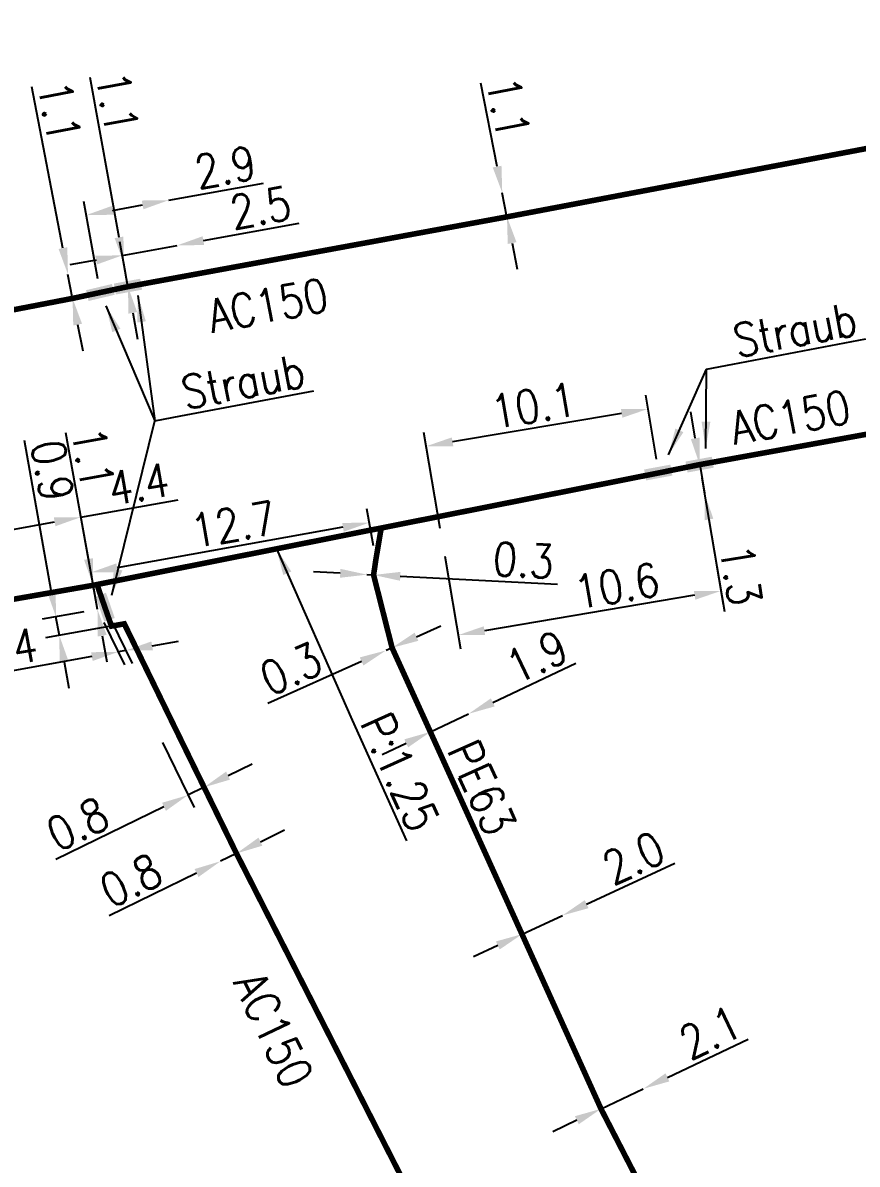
# Model space of a CAD drawing. Header units: millimetres. Extents: x 150998 to 151977, y 126997 to 128005.
# Drawn here: x 151090 to 151127.5, y 127771.7 to 127823 of the extents above; entities that cross this region are included whole.
import ezdxf
from ezdxf.enums import TextEntityAlignment as Align

# ---------------------------------------------------------------- set-up
doc = ezdxf.new("R2010")
doc.units = ezdxf.units.MM
doc.header["$PDMODE"] = 34
doc.linetypes.add('L_100_AP', pattern=[14, 10, -1.5, 1, -1.5])
doc.linetypes.add('L_100_PE', pattern=[14, 10, -1.5, 1, -1.5])
doc.layers.get('0').update_dxf_attribs({"linetype": 'CONTINUOUS'})
doc.layers.get('DEFPOINTS').update_dxf_attribs({"linetype": 'CONTINUOUS'})
doc.layers.add('L_140', color=3, linetype='CONTINUOUS')
doc.layers.add('L_340', color=7, linetype='CONTINUOUS')
doc.styles.get("Standard").update_dxf_attribs({"font": 'romans.shx', "width": 0.85})
doc.dimstyles.get("Standard").update_dxf_attribs({"dimtxt": 1.5, "dimasz": 1.2, "dimexe": 0.625, "dimexo": 0.625, "dimgap": 0.25, "dimtad": 1, "dimdec": 1, "dimzin": 0, "dimdsep": 46, "dimtxsty": 'Standard', "dimcen": -0.5, "dimadec": 0, "dimazin": 0, "dimtfac": 1, "dimtdec": 1, "dimtmove": 0, "dimatfit": 3, "dimfxl": 0, "dimtolj": 1, "dimtzin": 0, "dimarcsym": 0})

# ---------------------------------------------------------------- blocks, each defined once
blk = doc.blocks.new('*D64')
at = {"layer": 'DEFPOINTS', "color": 0, "linetype": 'Continuous', "transparency": 16777216}
for p in [(151110.064, 127791.921), (151110.064, 127791.921), (151108.347, 127791.108)]:
    blk.add_point(p, dxfattribs=at)
at = {"layer": 'L_140', "color": 0, "linetype": 'Continuous', "lineweight": -2, "transparency": 16777216}
for p, q in [((151111.148, 127792.435), (151114.88, 127794.201)), ((151108.347, 127791.108), (151110.064, 127791.921)), ((151107.262, 127790.594), (151106.177, 127790.081))]:
    blk.add_line(p, q, dxfattribs=at)
at = {"layer": 'L_140', "color": 0, "linetype": 'Continuous', "transparency": 16777216}
for points in [[(151111.063, 127792.615), (151111.234, 127792.254), (151110.064, 127791.921)], [(151107.176, 127790.775), (151107.348, 127790.414), (151108.347, 127791.108)]]:
    blk.add_solid(points, dxfattribs=at)
at = {"layer": 'L_140', "color": 0, "linetype": 'Continuous', "transparency": 16777216, "insert": (151113.128, 127794.479), "char_height": 1.5, "attachment_point": 5, "rotation": 25.3376}
blk.add_mtext('\\A1;1.9', dxfattribs=at)
blk = doc.blocks.new('*D65')
at = {"layer": 'DEFPOINTS', "color": 0, "linetype": 'Continuous', "transparency": 16777216}
for p in [(151114.276, 127782.862), (151114.276, 127782.862), (151112.462, 127782.019)]:
    blk.add_point(p, dxfattribs=at)
at = {"layer": 'L_140', "color": 0, "linetype": 'Continuous', "lineweight": -2, "transparency": 16777216}
for p, q in [((151115.364, 127783.368), (151119.328, 127785.211)), ((151112.462, 127782.019), (151114.276, 127782.862)), ((151111.374, 127781.513), (151110.286, 127781.007))]:
    blk.add_line(p, q, dxfattribs=at)
at = {"layer": 'L_140', "color": 0, "linetype": 'Continuous', "transparency": 16777216}
for points in [[(151115.28, 127783.549), (151115.448, 127783.187), (151114.276, 127782.862)], [(151111.29, 127781.694), (151111.459, 127781.331), (151112.462, 127782.019)]]:
    blk.add_solid(points, dxfattribs=at)
at = {"layer": 'L_140', "color": 0, "linetype": 'Continuous', "transparency": 16777216, "insert": (151117.469, 127785.449), "char_height": 1.5, "attachment_point": 5, "rotation": 24.937}
blk.add_mtext('\\A1;2.0', dxfattribs=at)
blk = doc.blocks.new('*D66')
at = {"layer": 'DEFPOINTS', "color": 0, "linetype": 'Continuous', "transparency": 16777216}
for p in [(151117.907, 127775.071), (151117.907, 127775.071), (151116.009, 127774.172)]:
    blk.add_point(p, dxfattribs=at)
at = {"layer": 'L_140', "color": 0, "linetype": 'Continuous', "lineweight": -2, "transparency": 16777216}
for p, q in [((151118.991, 127775.585), (151122.613, 127777.3)), ((151116.009, 127774.172), (151117.907, 127775.071)), ((151114.924, 127773.659), (151113.839, 127773.145))]:
    blk.add_line(p, q, dxfattribs=at)
at = {"layer": 'L_140', "color": 0, "linetype": 'Continuous', "transparency": 16777216}
for points in [[(151118.905, 127775.766), (151119.077, 127775.404), (151117.907, 127775.071)], [(151114.838, 127773.84), (151115.01, 127773.478), (151116.009, 127774.172)]]:
    blk.add_solid(points, dxfattribs=at)
at = {"layer": 'L_140', "color": 0, "linetype": 'Continuous', "transparency": 16777216, "insert": (151120.916, 127777.603), "char_height": 1.5, "attachment_point": 5, "rotation": 25.3401}
blk.add_mtext('\\A1;2.1', dxfattribs=at)
blk = doc.blocks.new('*D70')
at = {"layer": 'DEFPOINTS', "color": 0, "linetype": 'Continuous', "transparency": 16777216}
for p in [(151105.9, 127798.852), (151093.102, 127798.273), (151093.399, 127796.613)]:
    blk.add_point(p, dxfattribs=at)
at = {"layer": 'L_140', "color": 0, "linetype": 'Continuous', "lineweight": -2, "transparency": 16777216}
for p, q in [((151105.79, 127799.468), (151105.493, 127801.128)), ((151104.422, 127800.301), (151094.283, 127798.485)), ((151093.289, 127797.228), (151092.992, 127798.889))]:
    blk.add_line(p, q, dxfattribs=at)
at = {"layer": 'L_140', "color": 0, "linetype": 'Continuous', "transparency": 16777216}
for points in [[(151104.387, 127800.498), (151104.457, 127800.104), (151105.603, 127800.513)], [(151094.248, 127798.682), (151094.318, 127798.288), (151093.102, 127798.273)]]:
    blk.add_solid(points, dxfattribs=at)
at = {"layer": 'L_140', "color": 0, "linetype": 'Continuous', "transparency": 16777216, "insert": (151099.503, 127800.436), "char_height": 1.5, "attachment_point": 5, "rotation": 10.1568}
blk.add_mtext('\\A1;12.7', dxfattribs=at)
blk = doc.blocks.new('*D124')
at = {"layer": 'DEFPOINTS', "color": 0, "linetype": 'Continuous', "transparency": 16777216}
for p in [(151092.075, 127811.669), (151092.075, 127811.669), (151092.282, 127810.588)]:
    blk.add_point(p, dxfattribs=at)
at = {"layer": 'L_140', "color": 0, "linetype": 'Continuous', "lineweight": -2, "transparency": 16777216}
for p, q in [((151091.849, 127812.847), (151090.458, 127820.092)), ((151092.282, 127810.588), (151092.075, 127811.669)), ((151092.509, 127809.41), (151092.735, 127808.231))]:
    blk.add_line(p, q, dxfattribs=at)
at = {"layer": 'L_140', "color": 0, "linetype": 'Continuous', "transparency": 16777216}
for points in [[(151092.045, 127812.885), (151091.652, 127812.809), (151092.075, 127811.669)], [(151092.705, 127809.448), (151092.312, 127809.372), (151092.282, 127810.588)]]:
    blk.add_solid(points, dxfattribs=at)
at = {"layer": 'L_140', "color": 0, "linetype": 'Continuous', "transparency": 16777216, "insert": (151091.687, 127818.992), "char_height": 1.5, "attachment_point": 5, "rotation": 280.8672}
blk.add_mtext('\\A1;1.1', dxfattribs=at)
blk = doc.blocks.new('*D125')
at = {"layer": 'DEFPOINTS', "color": 0, "linetype": 'Continuous', "transparency": 16777216}
for p in [(151096.975, 127812.969), (151096.975, 127812.969), (151094.77, 127811.117)]:
    blk.add_point(p, dxfattribs=at)
at = {"layer": 'L_340', "color": 0, "linetype": 'Continuous', "lineweight": -2, "transparency": 16777216}
for p, q in [((151098.156, 127813.183), (151102.457, 127813.964)), ((151094.659, 127811.732), (151094.404, 127813.137)), ((151094.515, 127812.522), (151096.975, 127812.969)), ((151093.334, 127812.308), (151092.154, 127812.094))]:
    blk.add_line(p, q, dxfattribs=at)
at = {"layer": 'L_340', "color": 0, "linetype": 'Continuous', "transparency": 16777216}
for points in [[(151098.12, 127813.38), (151098.191, 127812.986), (151096.975, 127812.969)], [(151093.299, 127812.505), (151093.37, 127812.111), (151094.515, 127812.522)]]:
    blk.add_solid(points, dxfattribs=at)
at = {"layer": 'L_340', "color": 0, "linetype": 'Continuous', "transparency": 16777216, "insert": (151100.718, 127814.664), "char_height": 1.5, "attachment_point": 5, "rotation": 10.2862}
blk.add_mtext('\\A1;2.5', dxfattribs=at)
blk = doc.blocks.new('*D126')
at = {"layer": 'DEFPOINTS', "color": 0, "linetype": 'Continuous', "transparency": 16777216}
for p in [(151096.606, 127815.003), (151096.606, 127815.003), (151093.526, 127810.853)]:
    blk.add_point(p, dxfattribs=at)
at = {"layer": 'L_340', "color": 0, "linetype": 'Continuous', "lineweight": -2, "transparency": 16777216}
for p, q in [((151096.606, 127815.003), (151100.847, 127815.773)), ((151093.415, 127811.468), (151092.784, 127814.945)), ((151094.076, 127814.544), (151095.425, 127814.789))]:
    blk.add_line(p, q, dxfattribs=at)
at = {"layer": 'L_340', "color": 0, "linetype": 'Continuous', "transparency": 16777216}
for points in [[(151095.389, 127814.986), (151095.461, 127814.592), (151096.606, 127815.003)], [(151094.04, 127814.741), (151094.112, 127814.347), (151092.895, 127814.33)]]:
    blk.add_solid(points, dxfattribs=at)
at = {"layer": 'L_340', "color": 0, "linetype": 'Continuous', "transparency": 16777216, "insert": (151099.138, 127816.479), "char_height": 1.5, "attachment_point": 5, "rotation": 10.2862}
blk.add_mtext('\\A1;2.9', dxfattribs=at)
blk = doc.blocks.new('*D127')
at = {"layer": 'DEFPOINTS', "color": 0, "linetype": 'Continuous', "transparency": 16777216}
for p in [(151094.583, 127812.15), (151094.583, 127812.15), (151094.77, 127811.117)]:
    blk.add_point(p, dxfattribs=at)
at = {"layer": 'L_340', "color": 0, "linetype": 'Continuous', "lineweight": -2, "transparency": 16777216}
for p, q in [((151094.368, 127813.331), (151093.064, 127820.516)), ((151094.77, 127811.117), (151094.583, 127812.15)), ((151094.984, 127809.936), (151095.199, 127808.756))]:
    blk.add_line(p, q, dxfattribs=at)
at = {"layer": 'L_340', "color": 0, "linetype": 'Continuous', "transparency": 16777216}
for points in [[(151094.565, 127813.367), (151094.172, 127813.295), (151094.583, 127812.15)], [(151095.181, 127809.972), (151094.788, 127809.901), (151094.77, 127811.117)]]:
    blk.add_solid(points, dxfattribs=at)
at = {"layer": 'L_340', "color": 0, "linetype": 'Continuous', "transparency": 16777216, "insert": (151094.283, 127819.403), "char_height": 1.5, "attachment_point": 5, "rotation": 280.2862}
blk.add_mtext('\\A1;1.1', dxfattribs=at)
blk = doc.blocks.new('*D128')
at = {"layer": 'DEFPOINTS', "color": 0, "linetype": 'Continuous', "transparency": 16777216}
for p in [(151111.575, 127815.332), (151111.575, 127815.332), (151111.787, 127814.252)]:
    blk.add_point(p, dxfattribs=at)
at = {"layer": 'L_140', "color": 0, "linetype": 'Continuous', "lineweight": -2, "transparency": 16777216}
for p, q in [((151111.344, 127816.509), (151110.607, 127820.263)), ((151111.787, 127814.252), (151111.575, 127815.332)), ((151112.018, 127813.075), (151112.25, 127811.897))]:
    blk.add_line(p, q, dxfattribs=at)
at = {"layer": 'L_140', "color": 0, "linetype": 'Continuous', "transparency": 16777216}
for points in [[(151111.54, 127816.548), (151111.148, 127816.471), (151111.575, 127815.332)], [(151112.215, 127813.113), (151111.822, 127813.036), (151111.787, 127814.252)]]:
    blk.add_solid(points, dxfattribs=at)
at = {"layer": 'L_140', "color": 0, "linetype": 'Continuous', "transparency": 16777216, "insert": (151111.841, 127819.167), "char_height": 1.5, "attachment_point": 5, "rotation": 281.1078}
blk.add_mtext('\\A1;1.1', dxfattribs=at)
blk = doc.blocks.new('*D142')
at = {"layer": 'DEFPOINTS', "color": 0, "linetype": 'Continuous', "transparency": 16777216}
for p in [(151093.206, 127797.696), (151093.399, 127796.613), (151093.399, 127796.613)]:
    blk.add_point(p, dxfattribs=at)
at = {"layer": 'L_140', "color": 0, "linetype": 'Continuous', "lineweight": -2, "transparency": 16777216}
for p, q in [((151092.994, 127798.877), (151091.978, 127804.547)), ((151093.399, 127796.613), (151093.206, 127797.696)), ((151093.611, 127795.432), (151093.823, 127794.25))]:
    blk.add_line(p, q, dxfattribs=at)
at = {"layer": 'L_140', "color": 0, "linetype": 'Continuous', "transparency": 16777216}
for points in [[(151093.191, 127798.912), (151092.797, 127798.841), (151093.206, 127797.696)], [(151093.808, 127795.467), (151093.414, 127795.396), (151093.399, 127796.613)]]:
    blk.add_solid(points, dxfattribs=at)
at = {"layer": 'L_140', "color": 0, "linetype": 'Continuous', "transparency": 16777216, "insert": (151093.194, 127803.431), "char_height": 1.5, "attachment_point": 5, "rotation": 280.1568}
blk.add_mtext('\\A1;1.1', dxfattribs=at)
blk = doc.blocks.new('*D143')
at = {"layer": 'DEFPOINTS', "color": 0, "linetype": 'Continuous', "transparency": 16777216}
for p in [(151093.399, 127796.613), (151093.744, 127796.675), (151094.329, 127794.704)]:
    blk.add_point(p, dxfattribs=at)
at = {"layer": 'L_140', "color": 0, "linetype": 'Continuous', "lineweight": -2, "transparency": 16777216}
for p, q in [((151093.684, 127796.029), (151094.614, 127794.12)), ((151094.028, 127796.091), (151094.958, 127794.182)), ((151095.855, 127794.977), (151097.036, 127795.189)), ((151093.148, 127794.492), (151087.92, 127793.556)), ((151094.674, 127794.766), (151094.329, 127794.704))]:
    blk.add_line(p, q, dxfattribs=at)
at = {"layer": 'L_140', "color": 0, "linetype": 'Continuous', "transparency": 16777216}
for points in [[(151095.82, 127795.174), (151095.89, 127794.78), (151094.674, 127794.766)], [(151093.113, 127794.689), (151093.183, 127794.296), (151094.329, 127794.704)]]:
    blk.add_solid(points, dxfattribs=at)
at = {"layer": 'L_140', "color": 0, "linetype": 'Continuous', "transparency": 16777216, "insert": (151089.334, 127794.825), "char_height": 1.5, "attachment_point": 5, "rotation": 10.1568}
blk.add_mtext('\\A1;0.4', dxfattribs=at)
blk = doc.blocks.new('*D144')
at = {"layer": 'DEFPOINTS', "color": 0, "linetype": 'Continuous', "transparency": 16777216}
for p in [(151093.399, 127796.613), (151091.537, 127796.279), (151094.604, 127795.965)]:
    blk.add_point(p, dxfattribs=at)
at = {"layer": 'L_140', "color": 0, "linetype": 'Continuous', "lineweight": -2, "transparency": 16777216}
for p, q in [((151091.325, 127797.46), (151090.116, 127804.209)), ((151092.784, 127796.503), (151090.921, 127796.169)), ((151091.687, 127795.442), (151091.537, 127796.279)), ((151093.988, 127795.855), (151091.071, 127795.332)), ((151091.898, 127794.261), (151092.11, 127793.08))]:
    blk.add_line(p, q, dxfattribs=at)
at = {"layer": 'L_140', "color": 0, "linetype": 'Continuous', "transparency": 16777216}
for points in [[(151091.522, 127797.496), (151091.128, 127797.425), (151091.537, 127796.279)], [(151092.095, 127794.296), (151091.701, 127794.226), (151091.687, 127795.442)]]:
    blk.add_solid(points, dxfattribs=at)
at = {"layer": 'L_140', "color": 0, "linetype": 'Continuous', "transparency": 16777216, "insert": (151091.375, 127802.854), "char_height": 1.5, "attachment_point": 5, "rotation": 280.1568}
blk.add_mtext('\\A1;0.9', dxfattribs=at)
blk = doc.blocks.new('*D150')
at = {"layer": 'DEFPOINTS', "color": 0, "linetype": 'Continuous', "transparency": 16777216}
for p in [(151098.922, 127785.294), (151098.922, 127785.294), (151099.64, 127785.647)]:
    blk.add_point(p, dxfattribs=at)
at = {"layer": 'L_140', "color": 0, "linetype": 'Continuous', "lineweight": -2, "transparency": 16777216}
for p, q in [((151100.717, 127786.175), (151101.795, 127786.704)), ((151099.64, 127785.647), (151098.922, 127785.294)), ((151097.845, 127784.765), (151093.92, 127782.839))]:
    blk.add_line(p, q, dxfattribs=at)
at = {"layer": 'L_140', "color": 0, "linetype": 'Continuous', "transparency": 16777216}
for points in [[(151100.629, 127786.355), (151100.805, 127785.996), (151099.64, 127785.647)], [(151097.757, 127784.945), (151097.933, 127784.586), (151098.922, 127785.294)]]:
    blk.add_solid(points, dxfattribs=at)
at = {"layer": 'L_140', "color": 0, "linetype": 'Continuous', "transparency": 16777216, "insert": (151094.903, 127784.436), "char_height": 1.5, "attachment_point": 5, "rotation": 26.1416}
blk.add_mtext('\\A1;0.8', dxfattribs=at)
blk = doc.blocks.new('L_340_02')
at = {"color": 0, "linetype": 'Continuous'}
blk.add_solid([(-0.75, 0.5), (0.75, 0.5), (-0.75, 0), (0.75, 0)], dxfattribs=at)
at = {"color": 0, "linetype": 'Continuous', "width": 0.75, "flags": 3}
for tag, p in [('DEF_LEG', (0, -4.5)), ('DEF_COUP', (0, -7)), ('DEF_TYPE', (0, -9.5))]:
    blk.add_attdef(tag, text='', height=1.2, dxfattribs=at).set_placement(p, align=Align.MIDDLE)
blk = doc.blocks.new('*D161')
at = {"layer": 'DEFPOINTS', "color": 0, "linetype": 'Continuous', "transparency": 16777216}
for p in [(151108.16, 127803.944), (151118.604, 127802.747), (151108.888, 127799.625)]:
    blk.add_point(p, dxfattribs=at)
at = {"layer": 'L_340', "color": 0, "linetype": 'Continuous', "lineweight": -2, "transparency": 16777216}
for p, q in [((151118.5, 127803.364), (151118.016, 127806.239)), ((151116.936, 127805.423), (151109.344, 127804.143)), ((151108.784, 127800.242), (151108.056, 127804.56))]:
    blk.add_line(p, q, dxfattribs=at)
at = {"layer": 'L_340', "color": 0, "linetype": 'Continuous', "transparency": 16777216}
for points in [[(151116.903, 127805.62), (151116.97, 127805.226), (151118.12, 127805.623)], [(151109.31, 127804.341), (151109.377, 127803.946), (151108.16, 127803.944)]]:
    blk.add_solid(points, dxfattribs=at)
at = {"layer": 'L_340', "color": 0, "linetype": 'Continuous', "transparency": 16777216, "insert": (151112.974, 127805.769), "char_height": 1.5, "attachment_point": 5, "rotation": 9.5668}
blk.add_mtext('\\A1;10.1', dxfattribs=at)
blk = doc.blocks.new('*D162')
at = {"layer": 'DEFPOINTS', "color": 0, "linetype": 'Continuous', "transparency": 16777216}
for p in [(151120.44, 127803.119), (151108.888, 127799.625), (151109.591, 127795.456)]:
    blk.add_point(p, dxfattribs=at)
at = {"layer": 'L_340', "color": 0, "linetype": 'Continuous', "lineweight": -2, "transparency": 16777216}
for p, q in [((151120.544, 127802.503), (151121.5, 127796.829)), ((151108.992, 127799.009), (151109.695, 127794.84)), ((151120.213, 127797.246), (151110.774, 127795.655))]:
    blk.add_line(p, q, dxfattribs=at)
at = {"layer": 'L_340', "color": 0, "linetype": 'Continuous', "transparency": 16777216}
for points in [[(151120.179, 127797.443), (151120.246, 127797.049), (151121.396, 127797.446)], [(151110.741, 127795.853), (151110.807, 127795.458), (151109.591, 127795.456)]]:
    blk.add_solid(points, dxfattribs=at)
at = {"layer": 'L_340', "color": 0, "linetype": 'Continuous', "transparency": 16777216, "insert": (151116.717, 127797.671), "char_height": 1.5, "attachment_point": 5, "rotation": 9.5668}
blk.add_mtext('\\A1;10.6', dxfattribs=at)
blk = doc.blocks.new('*D163')
at = {"layer": 'DEFPOINTS', "color": 0, "linetype": 'Continuous', "transparency": 16777216}
for p in [(151120.44, 127803.119), (151120.656, 127801.837), (151120.656, 127801.837)]:
    blk.add_point(p, dxfattribs=at)
at = {"layer": 'L_340', "color": 0, "linetype": 'Continuous', "lineweight": -2, "transparency": 16777216}
for p, q in [((151120.24, 127804.302), (151120.041, 127805.485)), ((151120.44, 127803.119), (151120.656, 127801.837)), ((151120.855, 127800.653), (151121.552, 127796.522))]:
    blk.add_line(p, q, dxfattribs=at)
at = {"layer": 'L_340', "color": 0, "linetype": 'Continuous', "transparency": 16777216}
for points in [[(151120.438, 127804.335), (151120.043, 127804.269), (151120.44, 127803.119)], [(151121.053, 127800.687), (151120.658, 127800.62), (151120.656, 127801.837)]]:
    blk.add_solid(points, dxfattribs=at)
at = {"layer": 'L_340', "color": 0, "linetype": 'Continuous', "transparency": 16777216, "insert": (151122.289, 127798.162), "char_height": 1.5, "attachment_point": 5, "rotation": 279.5668}
blk.add_mtext('\\A1;1.3', dxfattribs=at)
blk = doc.blocks.new('*D921')
at = {"layer": 'DEFPOINTS', "color": 0, "linetype": 'Continuous', "transparency": 16777216}
for p in [(151096.759, 127791.542), (151096.04, 127791.192), (151097.464, 127788.269)]:
    blk.add_point(p, dxfattribs=at)
at = {"layer": 'L_140', "color": 0, "linetype": 'Continuous', "lineweight": -2, "transparency": 16777216}
for p, q in [((151097.033, 127790.98), (151098.457, 127788.057)), ((151096.314, 127790.63), (151097.737, 127787.707)), ((151099.262, 127789.144), (151100.341, 127789.67)), ((151098.183, 127788.619), (151097.464, 127788.269)), ((151096.385, 127787.743), (151091.523, 127785.375))]:
    blk.add_line(p, q, dxfattribs=at)
at = {"layer": 'L_140', "color": 0, "linetype": 'Continuous', "transparency": 16777216}
for points in [[(151099.174, 127789.324), (151099.349, 127788.964), (151098.183, 127788.619)], [(151096.297, 127787.923), (151096.473, 127787.563), (151097.464, 127788.269)]]:
    blk.add_solid(points, dxfattribs=at)
at = {"layer": 'L_140', "color": 0, "linetype": 'Continuous', "transparency": 16777216, "insert": (151092.511, 127786.968), "char_height": 1.5, "attachment_point": 5, "rotation": 25.9696}
blk.add_mtext('\\A1;0.8', dxfattribs=at)
blk = doc.blocks.new('*D922')
at = {"layer": 'DEFPOINTS', "color": 0, "linetype": 'Continuous', "transparency": 16777216}
for p in [(151106.355, 127794.767), (151106.355, 127794.767), (151106.628, 127794.89)]:
    blk.add_point(p, dxfattribs=at)
at = {"layer": 'L_140', "color": 0, "linetype": 'Continuous', "lineweight": -2, "transparency": 16777216}
for p, q in [((151107.723, 127795.383), (151108.817, 127795.876)), ((151106.628, 127794.89), (151106.355, 127794.767)), ((151105.261, 127794.275), (151101.053, 127792.381))]:
    blk.add_line(p, q, dxfattribs=at)
at = {"layer": 'L_140', "color": 0, "linetype": 'Continuous', "transparency": 16777216}
for points in [[(151107.641, 127795.565), (151107.805, 127795.201), (151106.628, 127794.89)], [(151105.178, 127794.457), (151105.343, 127794.092), (151106.355, 127794.767)]]:
    blk.add_solid(points, dxfattribs=at)
at = {"layer": 'L_140', "color": 0, "linetype": 'Continuous', "transparency": 16777216, "insert": (151102.089, 127793.943), "char_height": 1.5, "attachment_point": 5, "rotation": 24.2364}
blk.add_mtext('\\A1;0.3', dxfattribs=at)
blk = doc.blocks.new('*D923')
at = {"layer": 'DEFPOINTS', "color": 0, "linetype": 'Continuous', "transparency": 16777216}
for p in [(151105.499, 127798.175), (151105.499, 127798.175), (151105.798, 127798.16)]:
    blk.add_point(p, dxfattribs=at)
at = {"layer": 'L_140', "color": 0, "linetype": 'Continuous', "lineweight": -2, "transparency": 16777216}
for p, q in [((151104.3, 127798.235), (151103.102, 127798.294)), ((151105.499, 127798.175), (151105.798, 127798.16)), ((151106.997, 127798.1), (151114.06, 127797.746))]:
    blk.add_line(p, q, dxfattribs=at)
at = {"layer": 'L_140', "color": 0, "linetype": 'Continuous', "transparency": 16777216}
for points in [[(151104.31, 127798.434), (151104.29, 127798.035), (151105.499, 127798.175)], [(151107.007, 127798.299), (151106.987, 127797.9), (151105.798, 127798.16)]]:
    blk.add_solid(points, dxfattribs=at)
at = {"layer": 'L_140', "color": 0, "linetype": 'Continuous', "transparency": 16777216, "insert": (151112.526, 127798.824), "char_height": 1.5, "attachment_point": 5, "rotation": 357.1349}
blk.add_mtext('\\A1;0.3', dxfattribs=at)
blk = doc.blocks.new('*D971')
at = {"layer": 'DEFPOINTS', "color": 0, "linetype": 'Continuous', "transparency": 16777216}
for p in [(151092.657, 127800.759), (151088.871, 127796.938), (151093.399, 127796.613)]:
    blk.add_point(p, dxfattribs=at)
at = {"layer": 'L_140', "color": 0, "linetype": 'Continuous', "lineweight": -2, "transparency": 16777216}
for p, q in [((151093.289, 127797.228), (151092.546, 127801.375)), ((151092.657, 127800.759), (151097.019, 127801.541)), ((151088.761, 127797.554), (151088.215, 127800.599)), ((151089.507, 127800.195), (151091.475, 127800.548))]:
    blk.add_line(p, q, dxfattribs=at)
at = {"layer": 'L_140', "color": 0, "linetype": 'Continuous', "transparency": 16777216}
for points in [[(151091.44, 127800.745), (151091.511, 127800.351), (151092.657, 127800.759)], [(151089.472, 127800.392), (151089.542, 127799.998), (151088.326, 127799.984)]]:
    blk.add_solid(points, dxfattribs=at)
at = {"layer": 'L_140', "color": 0, "linetype": 'Continuous', "transparency": 16777216, "insert": (151095.252, 127802.24), "char_height": 1.5, "attachment_point": 5, "rotation": 10.1568}
blk.add_mtext('\\A1;4.4', dxfattribs=at)

msp = doc.modelspace()

# ---------------------------------------------------------------- linework, layer by layer
at = {"layer": 'L_140', "linetype": 'L_100_AP', "flags": 128}
msp.add_lwpolyline([(151118.604, 127802.747, 0.25, 0.25, 0), (151120.44, 127803.119, 0.25, 0.25, 0), (151128.746, 127804.632, 0.25, 0.25, 0), (151143.706, 127807.531, 0.25, 0.25, 0), (151155.97, 127809.883, 0.25, 0.25, 0), (151180.915, 127814.373, 0.25, 0.25, 0), (151203.171, 127818.46, 0.25, 0.25, 0), (151203.171, 127818.46, 0.25, 0.25, 0), (151219.261, 127821.536, 0.25, 0.25, 0), (151233.362, 127824.114, 0.25, 0.25, 0), (151250.398, 127827.369, 0.25, 0.25, 0), (151269.422, 127830.687, 0.25, 0.25, 0), (151286.928, 127833.897, 0.25, 0.25, 0), (151298.478, 127835.845, 0.25, 0.25, 0), (151309.79, 127837.785, 0.25, 0.25, 0), (151330.2, 127841.909, 0.25, 0.25, 0), (151334.85, 127843.137, 0.25, 0.25, 0), (151335.579, 127843.318, 0.25, 0.25, 0), (151336.552, 127843.558, 0.25, 0.25, 0), (151337.071, 127843.503, 0.25, 0.25, 0), (151348.416, 127847.818, 0.25, 0.25, 0), (151348.753, 127847.952, 0.25, 0.25, 0), (151349.753, 127848.35, 0.25, 0.25, 0), (151354.182, 127850.299, 0.25, 0.25, 0), (151373.847, 127862.387, 0.25, 0.25, 0), (151384.253, 127870.052, 0.25, 0.25, 0), (151393.779, 127877.222, 0.25, 0.25, 0), (151406.926, 127887.128, 0.25, 0.25, 0), (151420.936, 127897.484, 0.25, 0.25, 0), (151436.607, 127909.369, 0.25, 0.25, 0), (151450.507, 127919.65, 0.25, 0.25, 0), (151463.481, 127929.143, 0.25, 0.25, 0), (151474.677, 127936.227, 0.25, 0.25, 0), (151480.274, 127939.776, 0.25, 0.25, 0), (151490.372, 127946.037, 0.25, 0.25, 0), (151500.39, 127951.622, 0.25, 0.25, 0), (151515.08, 127959.609, 0.25, 0.25, 0), (151529.226, 127967.398, 0.25, 0.25, 0), (151556.34, 127981.129, 0.25, 0.25, 0), (151570.857, 127985.78, 0.25, 0.25, 0), (151579.246, 127987.954, 0.25, 0.25, 0), (151580.599, 127988.319, 0.25, 0.25, 0), (151581.394, 127988.495, 0.25, 0.25, 0), (151581.348, 127988.734, 0.25, 0.25, 0), (151582.371, 127988.949, 0.25, 0.25, 0), (151584.284, 127989.36, 0.25, 0.25, 0), (151584.284, 127989.36, 0.25, 0.25, 0), (151602.989, 127992.775, 0.25, 0.25, 0), (151640.335, 127999.401, 0.25, 0.25, 0), (151643.271, 128000, 0, 0, 0)], format="xyseb", dxfattribs=at)
at = {"layer": 'L_140', "linetype": 'L_100_AP'}
for points in [[(151169.786, 127825.237, 0.25, 0.25, 0), (151158.86, 127823.158, 0.25, 0.25, 0), (151131.342, 127817.971, 0.25, 0.25, 0), (151111.787, 127814.252, 0.25, 0.25, 0), (151094.77, 127811.117, 0.25, 0.25, 0), (151093.526, 127810.853, 0.25, 0.25, 0), (151092.282, 127810.588, 0.25, 0.25, 0), (151086.946, 127809.558, 0.25, 0.25, 0), (151086.561, 127809.479, 0.25, 0.25, 0), (151078.873, 127807.904, 0.25, 0.25, 0), (151070.849, 127806.353, 0.25, 0.25, 0), (151068.284, 127805.857, 0.25, 0.25, 0), (151061.802, 127804.475, 0.25, 0.25, 0), (151060.154, 127804.123, 0.25, 0.25, 0), (151049.537, 127802.094, 0.25, 0.25, 0), (151034.428, 127799.261, 0.25, 0.25, 0), (151018.927, 127796.194, 0.25, 0.25, 0), (151000, 127792.824, 0, 0, 0)], [(151093.377, 127797.73, 0.25, 0.25, 0), (151093.744, 127796.675, 0.25, 0.25, 0), (151094.027, 127795.862, 0.25, 0.25, 0), (151094.604, 127795.965, 0.25, 0.25, 0), (151095.399, 127794.335, 0.25, 0.25, 0), (151096.759, 127791.542, 0.25, 0.25, 0), (151099.64, 127785.647, 0.25, 0.25, 0), (151099.64, 127785.647, 0.25, 0.25, 0), (151111.017, 127763.318, 0.25, 0.25, 0), (151120.777, 127745.308, 0.25, 0.25, 0), (151124.587, 127738.237, 0.25, 0.25, 0), (151127.268, 127733.119, 0.25, 0.25, 0), (151132.668, 127723.021, 0.25, 0.25, 0), (151136.421, 127716.047, 0.25, 0.25, 0), (151141.964, 127705.94, 0.25, 0.25, 0)]]:
    msp.add_lwpolyline(points, format="xyseb", dxfattribs=at)
at = {"layer": 'L_140', "linetype": 'L_100_AP', "const_width": 0.25, "flags": 128}
msp.add_lwpolyline([(151081.82, 127795.666), (151082.119, 127795.733), (151083.68, 127796.054), (151088.871, 127796.938), (151093.206, 127797.696), (151093.377, 127797.73), (151106.14, 127800.271), (151118.604, 127802.747)], dxfattribs=at)
at = {"layer": 'L_140', "linetype": 'L_100_PE', "flags": 128}
msp.add_lwpolyline([(151133.07, 127742.767, 0.25, 0.25, 0), (151129.614, 127748.512, 0.25, 0.25, 0), (151122.513, 127761.531, 0.25, 0.25, 0), (151116.009, 127774.172, 0.25, 0.25, 0), (151112.462, 127782.019, 0.25, 0.25, 0), (151108.347, 127791.108, 0.25, 0.25, 0), (151106.628, 127794.89, 0.25, 0.25, 0), (151105.798, 127798.16, 0.25, 0.25, 0), (151105.9, 127798.852, 0.25, 0.25, 0), (151106.14, 127800.271, 0, 0, 0)], format="xyseb", dxfattribs=at)

# ---------------------------------------------------------------- block references
at = {"layer": 'L_340'}
for p, xscale, rotation in [((151094.815, 127810.871), 0.8000000000068016, 10.43935213801151), ((151093.584, 127810.61), 0.7999999999852151, 13.3834046644805), ((151120.485, 127802.873), 0.8000000000068016, 10.43935213801151), ((151118.625, 127802.517), 0.8000000000068016, 10.43935213801151), ((151093.507, 127796.631), 0.7999999999956767, 289.1690233979652)]:
    msp.add_blockref('L_340_02', p, dxfattribs=dict(at, xscale=xscale, rotation=rotation))

# ---------------------------------------------------------------- texts
at = {"layer": 'L_140', "linetype": 'Continuous', "width": 0.85}
for s, rotation, p in [('AC150', 10.7582, (151098.541, 127809.034)), ('AC150', 10.7582, (151121.998, 127804.006)), ('PE63', 294.3624, (151109.077, 127790.292)), ('AC150', 295.3428, (151099.473, 127779.847))]:
    msp.add_text(s, height=1.5, rotation=rotation, dxfattribs=at).set_placement(p)
at = {"layer": 'L_140', "linetype": 'Continuous', "insert": (151105.164, 127791.516), "char_height": 1.5, "attachment_point": 7, "rotation": 294.2364}
msp.add_mtext('P:1.25', dxfattribs=at)
at = {"layer": 'L_340', "linetype": 'Continuous', "char_height": 1.5, "attachment_point": 7, "rotation": 10.7535}
for insert in [(151122.127, 127807.924), (151097.347, 127805.597)]:
    msp.add_mtext('Straub', dxfattribs=dict(at, insert=insert))

# ---------------------------------------------------------------- dimensions: what is measured, and where the dimension line sits
at = {"layer": 'L_140', "linetype": 'Continuous'}
for base, p1, p2, angle, picture, middle in [((151111.575, 127815.332), (151111.787, 127814.252), (151111.575, 127815.332), 281.1078, '*D128', (151110.86, 127818.975)), ((151092.075, 127811.669), (151092.282, 127810.588), (151092.075, 127811.669), 280.8672, '*D124', (151090.705, 127818.804)), ((151093.399, 127796.613), (151093.206, 127797.696), (151093.399, 127796.613), 100.1568, '*D142', (151092.21, 127803.255)), ((151091.5366, 127796.2791), (151094.6036, 127795.965), (151093.3995, 127796.6128), 280.1568, '*D144', (151090.3903, 127802.6777)), ((151092.657, 127800.759), (151088.871, 127796.938), (151093.399, 127796.613), 190.1568, '*D971', (151095.429, 127801.256)), ((151093.102, 127798.273), (151105.9, 127798.852), (151093.399, 127796.613), 10.1568, '*D70', (151099.68, 127799.452)), ((151105.499, 127798.175), (151105.798, 127798.16), (151105.499, 127798.175), 357.1349, '*D923', (151112.476, 127797.825)), ((151094.329, 127794.704), (151093.744, 127796.675), (151093.399, 127796.613), 10.1568, '*D143', (151089.51, 127793.841)), ((151110.064, 127791.921), (151108.347, 127791.108), (151110.064, 127791.921), 205.3376, '*D64', (151113.556, 127793.575)), ((151106.355, 127794.767), (151106.628, 127794.89), (151106.355, 127794.767), 24.2364, '*D922', (151102.499, 127793.031)), ((151097.464, 127788.269), (151096.759, 127791.542), (151096.04, 127791.192), 25.9696, '*D921', (151092.949, 127786.069)), ((151114.276, 127782.862), (151112.462, 127782.019), (151114.276, 127782.862), 204.937, '*D65', (151117.89, 127784.542)), ((151098.922, 127785.294), (151099.64, 127785.647), (151098.922, 127785.294), 26.1416, '*D150', (151095.344, 127783.538)), ((151117.907, 127775.071), (151116.009, 127774.172), (151117.907, 127775.071), 205.3401, '*D66', (151121.344, 127776.699))]:
    dim = msp.add_linear_dim(base=base, p1=p1, p2=p2, angle=angle, dimstyle='Standard', dxfattribs=at)
    dim.commit()
    dim.dimension.update_dxf_attribs({"geometry": picture, "text_midpoint": middle, "dimtype": 160})
at = {"layer": 'L_340', "linetype": 'Continuous'}
for base, p1, p2, angle, picture, middle in [((151094.583, 127812.15), (151094.77, 127811.117), (151094.583, 127812.15), 280.2862, '*D127', (151093.299, 127819.225)), ((151096.975, 127812.969), (151094.77, 127811.117), (151096.975, 127812.969), 190.2862, '*D125', (151100.897, 127813.681)), ((151108.16, 127803.944), (151118.604, 127802.747), (151108.888, 127799.625), 9.5668, '*D161', (151113.14, 127804.783)), ((151120.656, 127801.837), (151120.44, 127803.119), (151120.656, 127801.837), 99.5668, '*D163', (151121.303, 127797.996))]:
    dim = msp.add_linear_dim(base=base, p1=p1, p2=p2, angle=angle, dimstyle='Standard', dxfattribs=at)
    dim.commit()
    dim.dimension.update_dxf_attribs({"geometry": picture, "text_midpoint": middle, "dimtype": 160})
for base, p1, p2, angle, text, picture, middle in [((151096.606, 127815.003), (151093.526, 127810.853), (151096.606, 127815.003), 190.2862, '2.9', '*D126', (151099.317, 127815.495)), ((151109.591, 127795.456), (151120.44, 127803.119), (151108.888, 127799.625), 9.5668, '10.6', '*D162', (151116.883, 127796.685))]:
    dim = msp.add_linear_dim(base=base, p1=p1, p2=p2, angle=angle, text=text, dimstyle='Standard', dxfattribs=at)
    dim.commit()
    dim.dimension.update_dxf_attribs({"geometry": picture, "text_midpoint": middle, "dimtype": 160})

# ---------------------------------------------------------------- leaders
at = {"layer": 'L_140', "linetype": 'Continuous', "annotation_type": 0, "has_hookline": 1, "hookline_direction": 0, "text_width": 5.707, "horizontal_direction": (0.410503, -0.911859, 0)}
msp.add_leader([(151101.437, 127799.335), (151104.833, 127791.641)], dimstyle='Standard', dxfattribs=at)
at = {"layer": 'L_340', "linetype": 'Continuous', "annotation_type": 0, "has_hookline": 1, "hookline_direction": 0, "text_width": 5.829, "horizontal_direction": (0.982439, 0.186584, 0)}
for points in [[(151095.219, 127810.721), (151095.969, 127805.081), (151097.148, 127805.305)], [(151119.042, 127803.562), (151120.749, 127807.408), (151121.928, 127807.632)]]:
    msp.add_leader(points, dimstyle='Standard', dxfattribs=at)
at = {"layer": 'L_340', "linetype": 'Continuous'}
for points in [[(151093.779, 127810.252), (151095.969, 127805.081)], [(151120.709, 127803.846), (151120.749, 127807.408)], [(151094.042, 127797.247), (151095.969, 127805.081)]]:
    msp.add_leader(points, dimstyle='Standard', dxfattribs=at)

doc.saveas('drawing.dxf')
